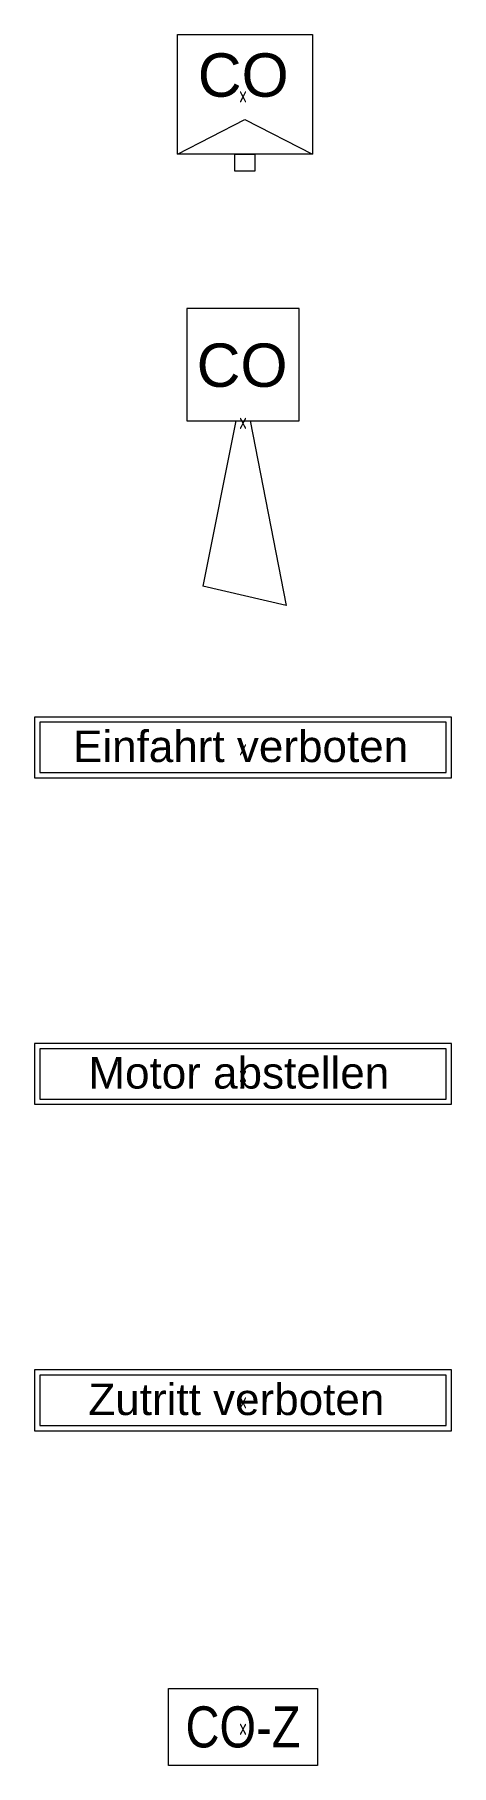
# Model space of a CAD drawing. Header units: metres. Extents: x -162 to 83385, y -62392 to -1971.
# Drawn here: x 49042 to 50342, y -28358 to -22962 of the extents above; entities that cross this region are included whole.
import ezdxf
from ezdxf.enums import TextEntityAlignment as Align

# ---------------------------------------------------------------- set-up
doc = ezdxf.new("R2010")
doc.units = ezdxf.units.M
doc.header["$LTSCALE"] = 0.5
for name, color, linetype, lineweight in [('ELIN_Attribut_01_Produkt_ID', 7, 'Continuous', 0), ('ELIN_Attribut_02_Stromkreis', 7, 'Continuous', 0), ('ELIN_Attribut_03_Verteilerbereich', 7, 'Continuous', 0), ('ELIN_Attribut_04_Montagehoehe', 7, 'Continuous', 0), ('ELIN_Attribut_05_Montageart', 7, 'Continuous', 0), ('ELIN_Attribut_06_Tuernummer', 7, 'Continuous', 0), ('ELIN_Attribut_07_Bemerkung', 7, 'Continuous', 0), ('ELIN_Attribut_08_Adresse', 7, 'Continuous', 0), ('ELIN_Attribut_10_AKZ1', 7, 'Continuous', 0), ('ELIN_Attribut_11_AKZ2', 7, 'Continuous', 0), ('ELIN_Attribut_12_Sonstiges1', 7, 'Continuous', 0), ('ELIN_Attribut_13_Sonstiges2', 7, 'Continuous', 0), ('ELIN_Attribut_14_Bauteil', 7, 'Continuous', 0), ('ELIN_Attribut_15_Ebene', 7, 'Continuous', 0), ('ELIN_Attribut_16_Raumnummer', 7, 'Continuous', 0), ('ELIN_Attribut_17_Raumname', 7, 'Continuous', 0), ('ELIN_Attribut_18_Montageabschnitt', 7, 'Continuous', 0), ('ELIN_Attribut_Basispunkt', 2, 'Continuous', 0), ('ELIN_Attribute_GEMOS', 11, 'Continuous', 0), ('ELIN_SWS_WA_CO Warnsysteme', 7, 'Continuous', 0)]:
    doc.layers.add(name, color=color, linetype=linetype, lineweight=lineweight)
doc.layers.get('0').off()
doc.styles.add('ARIAL', font='arial.ttf')
doc.styles.add('ARIAL_N', font='ARIALN.TTF')
doc.styles.add('ELIN_Attribute', font='isocp.shx', dxfattribs={"width": 0.8})

# ---------------------------------------------------------------- blocks, each defined once
blk = doc.blocks.new('ELIN_SWS_CO_MESSFUEHLER')
at = {"color": 0}
for p, q in [((-204.7, 186.5), (216.3, 186.5)), ((-204.7, -186.5), (-204.7, 186.5)), ((216.3, 186.5), (216.3, -186.5)), ((-204.7, -186.5), (5.8, -78.6)), ((5.8, -78.6), (216.3, -186.5)), ((216.3, -186.5), (-204.7, -186.5)), ((-25.8, -186.5), (37.4, -186.5)), ((-25.8, -238.7), (-25.8, -186.5)), ((37.4, -186.5), (37.4, -238.7)), ((37.4, -238.7), (-25.8, -238.7))]:
    blk.add_line(p, q, dxfattribs=at)
at = {"color": 0, "style": 'ARIAL'}
blk.add_text('CO', height=135.34, dxfattribs=at).set_placement((-141, -7.1))
at = {"layer": 'ELIN_Attribut_01_Produkt_ID', "style": 'ELIN_Attribute', "width": 0.8, "flags": 8}
blk.add_attdef('01_PRODUKT_ID', text='', height=150, dxfattribs=at).set_placement((5.8, -287.7, 0), align=Align.TOP_CENTER)
at = {"layer": 'ELIN_Attribut_02_Stromkreis', "style": 'ELIN_Attribute', "width": 0.8, "flags": 8}
blk.add_attdef('02_STROMKREIS', text='', height=150, dxfattribs=at).set_placement((0, 285.2, 0), align=Align.CENTER)
at = {"layer": 'ELIN_Attribut_03_Verteilerbereich', "style": 'ELIN_Attribute', "width": 0.8, "flags": 8}
blk.add_attdef('03_VERTEILERBEREICH', (198.4, -672.7, 0), '', height=125, dxfattribs=at)
at = {"layer": 'ELIN_Attribut_04_Montagehoehe', "style": 'ELIN_Attribute', "width": 0.8, "flags": 8}
blk.add_attdef('04_MONTAGEHOEHE', text='', height=125, dxfattribs=at).set_placement((-424.5, -54.7, 0), align=Align.RIGHT)
at = {"layer": 'ELIN_Attribut_05_Montageart', "style": 'ELIN_Attribute', "width": 0.8, "flags": 8}
blk.add_attdef('05_MONTAGEART', (400.3, -54.7, 0), '', height=125, dxfattribs=at)
at = {"layer": 'ELIN_Attribut_06_Tuernummer', "style": 'ELIN_Attribute', "width": 0.8, "flags": 8}
blk.add_attdef('06_TUERNUMMER', text='', height=125, dxfattribs=at).set_placement((-424.9, -254.7, 0), align=Align.RIGHT)
at = {"layer": 'ELIN_Attribut_07_Bemerkung', "style": 'ELIN_Attribute', "width": 0.8, "flags": 8}
blk.add_attdef('07_BEMERKUNG', (198.4, -844.5, 0), '', height=125, dxfattribs=at)
at = {"layer": 'ELIN_Attribut_08_Adresse', "style": 'ELIN_Attribute', "width": 0.8, "flags": 8}
blk.add_attdef('08_ADRESSE', (198.4, -1100.6, 0), '', height=125, dxfattribs=at)
at = {"layer": 'ELIN_Attribut_10_AKZ1', "style": 'ELIN_Attribute', "width": 0.8, "flags": 8}
blk.add_attdef('10_AKZ1', (195.8, -1466.6, 0), '', height=125, dxfattribs=at)
at = {"layer": 'ELIN_Attribut_11_AKZ2', "style": 'ELIN_Attribute', "width": 0.8, "flags": 8}
blk.add_attdef('11_AKZ2', (195.8, -1622.9, 0), '', height=125, dxfattribs=at)
at = {"layer": 'ELIN_Attribut_12_Sonstiges1', "style": 'ELIN_Attribute', "width": 0.8, "flags": 8}
blk.add_attdef('12_SONSTIGES1', (198.4, -2000.7, 0), '', height=125, dxfattribs=at)
at = {"layer": 'ELIN_Attribut_13_Sonstiges2', "style": 'ELIN_Attribute', "width": 0.8, "flags": 8}
blk.add_attdef('13_SONSTIGES2', (198.4, -2151.6, 0), '', height=125, dxfattribs=at)
at = {"layer": 'ELIN_Attribut_14_Bauteil', "style": 'ELIN_Attribute', "width": 0.8, "flags": 8}
blk.add_attdef('14_BAUTEIL', (198.4, -2971.1, 0), '', height=125, dxfattribs=at)
at = {"layer": 'ELIN_Attribut_15_Ebene', "style": 'ELIN_Attribute', "width": 0.8, "flags": 8}
blk.add_attdef('15_EBENE', (198.4, -3118.3, 0), '', height=125, dxfattribs=at)
at = {"layer": 'ELIN_Attribut_16_Raumnummer', "style": 'ELIN_Attribute', "width": 0.8, "flags": 8}
blk.add_attdef('16_RAUMNUMMER', (198.4, -3312.6, 0), '', height=125, dxfattribs=at)
at = {"layer": 'ELIN_Attribut_17_Raumname', "style": 'ELIN_Attribute', "width": 0.8, "flags": 8}
blk.add_attdef('17_RAUMNAME', (198.4, -3469.1, 0), '', height=125, dxfattribs=at)
at = {"layer": 'ELIN_Attribut_18_Montageabschnitt', "style": 'ELIN_Attribute', "width": 0.8, "flags": 8}
blk.add_attdef('18_MONTAGEABSCHNITT', (198.4, -3670.1, 0), '', height=125, dxfattribs=at)
at = {"layer": 'ELIN_Attribut_Basispunkt', "style": 'ELIN_Attribute', "width": 0.8, "flags": 8}
blk.add_attdef('Basispunkt', text='', height=50, dxfattribs=at).set_placement((0, 0), align=Align.MIDDLE)
at = {"layer": 'ELIN_Attribute_GEMOS', "style": 'ELIN_Attribute', "width": 0.6, "flags": 8}
for tag, p in [('G01_PRO02ID', (1620.5, 183.6)), ('G02_BEZEICHNUNG', (1620.5, -14.6, 0)), ('G03_DESCRIPTION', (1620.5, -204.4, 0)), ('G04_GEMOS-SYMBOL', (1623.8, -404.4, 0)), ('G05_GEMOS-TYP', (1623.8, -604.4, 0)), ('G06_ORTSKENNUNG', (1620.5, -804.4, 0)), ('G08_FREI1', (1620.5, -1004.4, 0)), ('G08_FREI2', (1620.5, -1204.4, 0))]:
    blk.add_attdef(tag, p, '', height=125, dxfattribs=at)
blk = doc.blocks.new('ELIN_SWS_CO_EINFAHRTVERBOTEN')
at = {"color": 0}
for p, q in [((650, 94.8), (-650, 94.8)), ((-650, 94.8), (-650, -94.8)), ((633.4, 78.3), (-633.4, 78.3)), ((-633.4, 78.3), (-633.4, -78.3)), ((633.4, -78.3), (633.4, 78.3)), ((650, -94.8), (650, 94.8)), ((-650, -94.8), (650, -94.8)), ((-633.4, -78.3), (633.4, -78.3))]:
    blk.add_line(p, q, dxfattribs=at)
at = {"color": 0, "style": 'ARIAL'}
blk.add_text('Einfahrt verboten', height=98.256, dxfattribs=at).set_placement((-530.2, -45.7))
at = {"layer": 'ELIN_Attribut_01_Produkt_ID', "style": 'ELIN_Attribute', "width": 0.8, "flags": 8}
blk.add_attdef('01_PRODUKT_ID', text='', height=150, dxfattribs=at).set_placement((0, -169.5, 0), align=Align.TOP_CENTER)
at = {"layer": 'ELIN_Attribut_02_Stromkreis', "style": 'ELIN_Attribute', "width": 0.8, "flags": 8}
blk.add_attdef('02_STROMKREIS', text='', height=150, dxfattribs=at).set_placement((0, 150, 0), align=Align.CENTER)
at = {"layer": 'ELIN_Attribut_03_Verteilerbereich', "style": 'ELIN_Attribute', "width": 0.8, "flags": 8}
blk.add_attdef('03_VERTEILERBEREICH', (198.4, -672.7, 0), '', height=125, dxfattribs=at)
at = {"layer": 'ELIN_Attribut_04_Montagehoehe', "style": 'ELIN_Attribute', "width": 0.8, "flags": 8}
blk.add_attdef('04_MONTAGEHOEHE', text='', height=125, dxfattribs=at).set_placement((-774.3, -54.7, 0), align=Align.RIGHT)
at = {"layer": 'ELIN_Attribut_05_Montageart', "style": 'ELIN_Attribute', "width": 0.8, "flags": 8}
blk.add_attdef('05_MONTAGEART', (809.8, -54.7, 0), '', height=125, dxfattribs=at)
at = {"layer": 'ELIN_Attribut_06_Tuernummer', "style": 'ELIN_Attribute', "width": 0.8, "flags": 8}
blk.add_attdef('06_TUERNUMMER', text='', height=125, dxfattribs=at).set_placement((-774.7, -254.7, 0), align=Align.RIGHT)
at = {"layer": 'ELIN_Attribut_07_Bemerkung', "style": 'ELIN_Attribute', "width": 0.8, "flags": 8}
blk.add_attdef('07_BEMERKUNG', (198.4, -844.5, 0), '', height=125, dxfattribs=at)
at = {"layer": 'ELIN_Attribut_08_Adresse', "style": 'ELIN_Attribute', "width": 0.8, "flags": 8}
blk.add_attdef('08_ADRESSE', (198.4, -1100.6, 0), '', height=125, dxfattribs=at)
at = {"layer": 'ELIN_Attribut_10_AKZ1', "style": 'ELIN_Attribute', "width": 0.8, "flags": 8}
blk.add_attdef('10_AKZ1', (195.8, -1466.6, 0), '', height=125, dxfattribs=at)
at = {"layer": 'ELIN_Attribut_11_AKZ2', "style": 'ELIN_Attribute', "width": 0.8, "flags": 8}
blk.add_attdef('11_AKZ2', (195.8, -1622.9, 0), '', height=125, dxfattribs=at)
at = {"layer": 'ELIN_Attribut_12_Sonstiges1', "style": 'ELIN_Attribute', "width": 0.8, "flags": 8}
blk.add_attdef('12_SONSTIGES1', (198.4, -2000.7, 0), '', height=125, dxfattribs=at)
at = {"layer": 'ELIN_Attribut_13_Sonstiges2', "style": 'ELIN_Attribute', "width": 0.8, "flags": 8}
blk.add_attdef('13_SONSTIGES2', (198.4, -2151.6, 0), '', height=125, dxfattribs=at)
at = {"layer": 'ELIN_Attribut_14_Bauteil', "style": 'ELIN_Attribute', "width": 0.8, "flags": 8}
blk.add_attdef('14_BAUTEIL', (198.4, -2971.1, 0), '', height=125, dxfattribs=at)
at = {"layer": 'ELIN_Attribut_15_Ebene', "style": 'ELIN_Attribute', "width": 0.8, "flags": 8}
blk.add_attdef('15_EBENE', (198.4, -3118.3, 0), '', height=125, dxfattribs=at)
at = {"layer": 'ELIN_Attribut_16_Raumnummer', "style": 'ELIN_Attribute', "width": 0.8, "flags": 8}
blk.add_attdef('16_RAUMNUMMER', (198.4, -3312.6, 0), '', height=125, dxfattribs=at)
at = {"layer": 'ELIN_Attribut_17_Raumname', "style": 'ELIN_Attribute', "width": 0.8, "flags": 8}
blk.add_attdef('17_RAUMNAME', (198.4, -3469.1, 0), '', height=125, dxfattribs=at)
at = {"layer": 'ELIN_Attribut_18_Montageabschnitt', "style": 'ELIN_Attribute', "width": 0.8, "flags": 8}
blk.add_attdef('18_MONTAGEABSCHNITT', (198.4, -3670.1, 0), '', height=125, dxfattribs=at)
at = {"layer": 'ELIN_Attribut_Basispunkt', "style": 'ELIN_Attribute', "width": 0.8, "flags": 8}
blk.add_attdef('Basispunkt', text='', height=50, dxfattribs=at).set_placement((0, 0), align=Align.MIDDLE)
at = {"layer": 'ELIN_Attribute_GEMOS', "style": 'ELIN_Attribute', "width": 0.6, "flags": 8}
for tag, p in [('G01_PRO02ID', (2029.9, 183.6)), ('G02_BEZEICHNUNG', (2029.9, -14.6, 0)), ('G03_DESCRIPTION', (2029.9, -204.4, 0)), ('G04_GEMOS-SYMBOL', (2033.3, -404.4, 0)), ('G05_GEMOS-TYP', (2033.3, -604.4, 0)), ('G06_ORTSKENNUNG', (2029.9, -804.4, 0)), ('G08_FREI1', (2029.9, -1004.4, 0)), ('G08_FREI2', (2029.9, -1204.4, 0))]:
    blk.add_attdef(tag, p, '', height=125, dxfattribs=at)
blk = doc.blocks.new('ELIN_SWS_CO_MOTOR_ABSTELLEN')
at = {"color": 0}
for p, q in [((650, 94.8), (-650, 94.8)), ((-650, 94.8), (-650, -94.8)), ((633.4, 78.3), (-633.4, 78.3)), ((-633.4, 78.3), (-633.4, -78.3)), ((633.4, -78.3), (633.4, 78.3)), ((650, -94.8), (650, 94.8)), ((-650, -94.8), (650, -94.8)), ((-633.4, -78.3), (633.4, -78.3))]:
    blk.add_line(p, q, dxfattribs=at)
at = {"color": 0, "style": 'ARIAL'}
blk.add_text('Motor abstellen', height=98.256, dxfattribs=at).set_placement((-482.2, -45.7))
at = {"layer": 'ELIN_Attribut_01_Produkt_ID', "style": 'ELIN_Attribute', "width": 0.8, "flags": 8}
blk.add_attdef('01_PRODUKT_ID', text='', height=150, dxfattribs=at).set_placement((0, -169.5, 0), align=Align.TOP_CENTER)
at = {"layer": 'ELIN_Attribut_02_Stromkreis', "style": 'ELIN_Attribute', "width": 0.8, "flags": 8}
blk.add_attdef('02_STROMKREIS', text='', height=150, dxfattribs=at).set_placement((0, 150, 0), align=Align.CENTER)
at = {"layer": 'ELIN_Attribut_03_Verteilerbereich', "style": 'ELIN_Attribute', "width": 0.8, "flags": 8}
blk.add_attdef('03_VERTEILERBEREICH', (198.4, -672.7, 0), '', height=125, dxfattribs=at)
at = {"layer": 'ELIN_Attribut_04_Montagehoehe', "style": 'ELIN_Attribute', "width": 0.8, "flags": 8}
blk.add_attdef('04_MONTAGEHOEHE', text='', height=125, dxfattribs=at).set_placement((-758.7, -54.7, 0), align=Align.RIGHT)
at = {"layer": 'ELIN_Attribut_05_Montageart', "style": 'ELIN_Attribute', "width": 0.8, "flags": 8}
blk.add_attdef('05_MONTAGEART', (790.2, -54.7, 0), '', height=125, dxfattribs=at)
at = {"layer": 'ELIN_Attribut_06_Tuernummer', "style": 'ELIN_Attribute', "width": 0.8, "flags": 8}
blk.add_attdef('06_TUERNUMMER', text='', height=125, dxfattribs=at).set_placement((-759.1, -254.7, 0), align=Align.RIGHT)
at = {"layer": 'ELIN_Attribut_07_Bemerkung', "style": 'ELIN_Attribute', "width": 0.8, "flags": 8}
blk.add_attdef('07_BEMERKUNG', (198.4, -844.5, 0), '', height=125, dxfattribs=at)
at = {"layer": 'ELIN_Attribut_08_Adresse', "style": 'ELIN_Attribute', "width": 0.8, "flags": 8}
blk.add_attdef('08_ADRESSE', (198.4, -1100.6, 0), '', height=125, dxfattribs=at)
at = {"layer": 'ELIN_Attribut_10_AKZ1', "style": 'ELIN_Attribute', "width": 0.8, "flags": 8}
blk.add_attdef('10_AKZ1', (195.8, -1466.6, 0), '', height=125, dxfattribs=at)
at = {"layer": 'ELIN_Attribut_11_AKZ2', "style": 'ELIN_Attribute', "width": 0.8, "flags": 8}
blk.add_attdef('11_AKZ2', (195.8, -1622.9, 0), '', height=125, dxfattribs=at)
at = {"layer": 'ELIN_Attribut_12_Sonstiges1', "style": 'ELIN_Attribute', "width": 0.8, "flags": 8}
blk.add_attdef('12_SONSTIGES1', (198.4, -2000.7, 0), '', height=125, dxfattribs=at)
at = {"layer": 'ELIN_Attribut_13_Sonstiges2', "style": 'ELIN_Attribute', "width": 0.8, "flags": 8}
blk.add_attdef('13_SONSTIGES2', (198.4, -2151.6, 0), '', height=125, dxfattribs=at)
at = {"layer": 'ELIN_Attribut_14_Bauteil', "style": 'ELIN_Attribute', "width": 0.8, "flags": 8}
blk.add_attdef('14_BAUTEIL', (198.4, -2971.1, 0), '', height=125, dxfattribs=at)
at = {"layer": 'ELIN_Attribut_15_Ebene', "style": 'ELIN_Attribute', "width": 0.8, "flags": 8}
blk.add_attdef('15_EBENE', (198.4, -3118.3, 0), '', height=125, dxfattribs=at)
at = {"layer": 'ELIN_Attribut_16_Raumnummer', "style": 'ELIN_Attribute', "width": 0.8, "flags": 8}
blk.add_attdef('16_RAUMNUMMER', (198.4, -3312.6, 0), '', height=125, dxfattribs=at)
at = {"layer": 'ELIN_Attribut_17_Raumname', "style": 'ELIN_Attribute', "width": 0.8, "flags": 8}
blk.add_attdef('17_RAUMNAME', (198.4, -3469.1, 0), '', height=125, dxfattribs=at)
at = {"layer": 'ELIN_Attribut_18_Montageabschnitt', "style": 'ELIN_Attribute', "width": 0.8, "flags": 8}
blk.add_attdef('18_MONTAGEABSCHNITT', (198.4, -3670.1, 0), '', height=125, dxfattribs=at)
at = {"layer": 'ELIN_Attribut_Basispunkt', "style": 'ELIN_Attribute', "width": 0.8, "flags": 8}
blk.add_attdef('Basispunkt', text='', height=50, dxfattribs=at).set_placement((0, 0), align=Align.MIDDLE)
at = {"layer": 'ELIN_Attribute_GEMOS', "style": 'ELIN_Attribute', "width": 0.6, "flags": 8}
for tag, p in [('G01_PRO02ID', (2010.3, 183.6)), ('G02_BEZEICHNUNG', (2010.3, -14.6, 0)), ('G03_DESCRIPTION', (2010.3, -204.4, 0)), ('G04_GEMOS-SYMBOL', (2013.6, -404.4, 0)), ('G05_GEMOS-TYP', (2013.6, -604.4, 0)), ('G06_ORTSKENNUNG', (2010.3, -804.4, 0)), ('G08_FREI1', (2010.3, -1004.4, 0)), ('G08_FREI2', (2010.3, -1204.4, 0))]:
    blk.add_attdef(tag, p, '', height=125, dxfattribs=at)
blk = doc.blocks.new('ELIN_SWS_CO_ZUTRITT_VERBOTEN')
at = {"color": 0}
for p, q in [((650, 94.8), (-650, 94.8)), ((-650, 94.8), (-650, -94.8)), ((633.4, 78.3), (-633.4, 78.3)), ((-633.4, 78.3), (-633.4, -78.3)), ((633.4, -78.3), (633.4, 78.3)), ((650, -94.8), (650, 94.8)), ((-650, -94.8), (650, -94.8)), ((-633.4, -78.3), (633.4, -78.3))]:
    blk.add_line(p, q, dxfattribs=at)
at = {"color": 0, "style": 'ARIAL'}
blk.add_text('Zutritt verboten', height=98.256, dxfattribs=at).set_placement((-482.2, -45.7))
at = {"layer": 'ELIN_Attribut_01_Produkt_ID', "style": 'ELIN_Attribute', "width": 0.8, "flags": 8}
blk.add_attdef('01_PRODUKT_ID', text='', height=150, dxfattribs=at).set_placement((0, -169.5, 0), align=Align.TOP_CENTER)
at = {"layer": 'ELIN_Attribut_02_Stromkreis', "style": 'ELIN_Attribute', "width": 0.8, "flags": 8}
blk.add_attdef('02_STROMKREIS', text='', height=150, dxfattribs=at).set_placement((0, 150, 0), align=Align.CENTER)
at = {"layer": 'ELIN_Attribut_03_Verteilerbereich', "style": 'ELIN_Attribute', "width": 0.8, "flags": 8}
blk.add_attdef('03_VERTEILERBEREICH', (198.4, -672.7, 0), '', height=125, dxfattribs=at)
at = {"layer": 'ELIN_Attribut_04_Montagehoehe', "style": 'ELIN_Attribute', "width": 0.8, "flags": 8}
blk.add_attdef('04_MONTAGEHOEHE', text='', height=125, dxfattribs=at).set_placement((-807.9, -54.7, 0), align=Align.RIGHT)
at = {"layer": 'ELIN_Attribut_05_Montageart', "style": 'ELIN_Attribute', "width": 0.8, "flags": 8}
blk.add_attdef('05_MONTAGEART', (805.4, -54.7, 0), '', height=125, dxfattribs=at)
at = {"layer": 'ELIN_Attribut_06_Tuernummer', "style": 'ELIN_Attribute', "width": 0.8, "flags": 8}
blk.add_attdef('06_TUERNUMMER', text='', height=125, dxfattribs=at).set_placement((-808.3, -254.7, 0), align=Align.RIGHT)
at = {"layer": 'ELIN_Attribut_07_Bemerkung', "style": 'ELIN_Attribute', "width": 0.8, "flags": 8}
blk.add_attdef('07_BEMERKUNG', (198.4, -844.5, 0), '', height=125, dxfattribs=at)
at = {"layer": 'ELIN_Attribut_08_Adresse', "style": 'ELIN_Attribute', "width": 0.8, "flags": 8}
blk.add_attdef('08_ADRESSE', (198.4, -1100.6, 0), '', height=125, dxfattribs=at)
at = {"layer": 'ELIN_Attribut_10_AKZ1', "style": 'ELIN_Attribute', "width": 0.8, "flags": 8}
blk.add_attdef('10_AKZ1', (195.8, -1466.6, 0), '', height=125, dxfattribs=at)
at = {"layer": 'ELIN_Attribut_11_AKZ2', "style": 'ELIN_Attribute', "width": 0.8, "flags": 8}
blk.add_attdef('11_AKZ2', (195.8, -1622.9, 0), '', height=125, dxfattribs=at)
at = {"layer": 'ELIN_Attribut_12_Sonstiges1', "style": 'ELIN_Attribute', "width": 0.8, "flags": 8}
blk.add_attdef('12_SONSTIGES1', (198.4, -2000.7, 0), '', height=125, dxfattribs=at)
at = {"layer": 'ELIN_Attribut_13_Sonstiges2', "style": 'ELIN_Attribute', "width": 0.8, "flags": 8}
blk.add_attdef('13_SONSTIGES2', (198.4, -2151.6, 0), '', height=125, dxfattribs=at)
at = {"layer": 'ELIN_Attribut_14_Bauteil', "style": 'ELIN_Attribute', "width": 0.8, "flags": 8}
blk.add_attdef('14_BAUTEIL', (198.4, -2971.1, 0), '', height=125, dxfattribs=at)
at = {"layer": 'ELIN_Attribut_15_Ebene', "style": 'ELIN_Attribute', "width": 0.8, "flags": 8}
blk.add_attdef('15_EBENE', (198.4, -3118.3, 0), '', height=125, dxfattribs=at)
at = {"layer": 'ELIN_Attribut_16_Raumnummer', "style": 'ELIN_Attribute', "width": 0.8, "flags": 8}
blk.add_attdef('16_RAUMNUMMER', (198.4, -3312.6, 0), '', height=125, dxfattribs=at)
at = {"layer": 'ELIN_Attribut_17_Raumname', "style": 'ELIN_Attribute', "width": 0.8, "flags": 8}
blk.add_attdef('17_RAUMNAME', (198.4, -3469.1, 0), '', height=125, dxfattribs=at)
at = {"layer": 'ELIN_Attribut_18_Montageabschnitt', "style": 'ELIN_Attribute', "width": 0.8, "flags": 8}
blk.add_attdef('18_MONTAGEABSCHNITT', (198.4, -3670.1, 0), '', height=125, dxfattribs=at)
at = {"layer": 'ELIN_Attribut_Basispunkt', "style": 'ELIN_Attribute', "width": 0.8, "flags": 8}
blk.add_attdef('Basispunkt', text='', height=50, dxfattribs=at).set_placement((0, 0), align=Align.MIDDLE)
at = {"layer": 'ELIN_Attribute_GEMOS', "style": 'ELIN_Attribute', "width": 0.6, "flags": 8}
for tag, p in [('G01_PRO02ID', (2025.5, 183.6)), ('G02_BEZEICHNUNG', (2025.5, -14.6, 0)), ('G03_DESCRIPTION', (2025.5, -204.4, 0)), ('G04_GEMOS-SYMBOL', (2028.9, -404.4, 0)), ('G05_GEMOS-TYP', (2028.9, -604.4, 0)), ('G06_ORTSKENNUNG', (2025.5, -804.4, 0)), ('G08_FREI1', (2025.5, -1004.4, 0)), ('G08_FREI2', (2025.5, -1204.4, 0))]:
    blk.add_attdef(tag, p, '', height=125, dxfattribs=at)
blk = doc.blocks.new('ELIN_SWS_CO_ZENTRALE')
at = {"color": 0}
for p, q in [((-232, 120), (232, 120)), ((-232, -120), (-232, 120)), ((232, 120), (232, -120)), ((232, -120), (-232, -120))]:
    blk.add_line(p, q, dxfattribs=at)
at = {"color": 0, "style": 'ARIAL_N'}
blk.add_text('CO-Z', height=128, dxfattribs=at).set_placement((0, 0), align=Align.MIDDLE)
at = {"layer": 'ELIN_Attribut_01_Produkt_ID', "style": 'ELIN_Attribute', "width": 0.8, "flags": 8}
blk.add_attdef('01_PRODUKT_ID', text='', height=150, dxfattribs=at).set_placement((0, -190.3, 0), align=Align.TOP_CENTER)
at = {"layer": 'ELIN_Attribut_02_Stromkreis', "style": 'ELIN_Attribute', "width": 0.8, "flags": 8}
blk.add_attdef('02_STROMKREIS', text='', height=150, dxfattribs=at).set_placement((0, 181.3, 0), align=Align.CENTER)
at = {"layer": 'ELIN_Attribut_03_Verteilerbereich', "style": 'ELIN_Attribute', "width": 0.8, "flags": 8}
blk.add_attdef('03_VERTEILERBEREICH', (198.4, -672.7, 0), '', height=125, dxfattribs=at)
at = {"layer": 'ELIN_Attribut_04_Montagehoehe', "style": 'ELIN_Attribute', "width": 0.8, "flags": 8}
blk.add_attdef('04_MONTAGEHOEHE', text='', height=125, dxfattribs=at).set_placement((-424.5, -54.7, 0), align=Align.RIGHT)
at = {"layer": 'ELIN_Attribut_05_Montageart', "style": 'ELIN_Attribute', "width": 0.8, "flags": 8}
blk.add_attdef('05_MONTAGEART', (400.3, -54.7, 0), '', height=125, dxfattribs=at)
at = {"layer": 'ELIN_Attribut_06_Tuernummer', "style": 'ELIN_Attribute', "width": 0.8, "flags": 8}
blk.add_attdef('06_TUERNUMMER', text='', height=125, dxfattribs=at).set_placement((-424.9, -254.7, 0), align=Align.RIGHT)
at = {"layer": 'ELIN_Attribut_07_Bemerkung', "style": 'ELIN_Attribute', "width": 0.8, "flags": 8}
blk.add_attdef('07_BEMERKUNG', (198.4, -844.5, 0), '', height=125, dxfattribs=at)
at = {"layer": 'ELIN_Attribut_08_Adresse', "style": 'ELIN_Attribute', "width": 0.8, "flags": 8}
blk.add_attdef('08_ADRESSE', (198.4, -1100.6, 0), '', height=125, dxfattribs=at)
at = {"layer": 'ELIN_Attribut_10_AKZ1', "style": 'ELIN_Attribute', "width": 0.8, "flags": 8}
blk.add_attdef('10_AKZ1', (195.8, -1466.6, 0), '', height=125, dxfattribs=at)
at = {"layer": 'ELIN_Attribut_11_AKZ2', "style": 'ELIN_Attribute', "width": 0.8, "flags": 8}
blk.add_attdef('11_AKZ2', (195.8, -1622.9, 0), '', height=125, dxfattribs=at)
at = {"layer": 'ELIN_Attribut_12_Sonstiges1', "style": 'ELIN_Attribute', "width": 0.8, "flags": 8}
blk.add_attdef('12_SONSTIGES1', (198.4, -2000.7, 0), '', height=125, dxfattribs=at)
at = {"layer": 'ELIN_Attribut_13_Sonstiges2', "style": 'ELIN_Attribute', "width": 0.8, "flags": 8}
blk.add_attdef('13_SONSTIGES2', (198.4, -2151.6, 0), '', height=125, dxfattribs=at)
at = {"layer": 'ELIN_Attribut_14_Bauteil', "style": 'ELIN_Attribute', "width": 0.8, "flags": 8}
blk.add_attdef('14_BAUTEIL', (198.4, -2971.1, 0), '', height=125, dxfattribs=at)
at = {"layer": 'ELIN_Attribut_15_Ebene', "style": 'ELIN_Attribute', "width": 0.8, "flags": 8}
blk.add_attdef('15_EBENE', (198.4, -3118.3, 0), '', height=125, dxfattribs=at)
at = {"layer": 'ELIN_Attribut_16_Raumnummer', "style": 'ELIN_Attribute', "width": 0.8, "flags": 8}
blk.add_attdef('16_RAUMNUMMER', (198.4, -3312.6, 0), '', height=125, dxfattribs=at)
at = {"layer": 'ELIN_Attribut_17_Raumname', "style": 'ELIN_Attribute', "width": 0.8, "flags": 8}
blk.add_attdef('17_RAUMNAME', (198.4, -3469.1, 0), '', height=125, dxfattribs=at)
at = {"layer": 'ELIN_Attribut_18_Montageabschnitt', "style": 'ELIN_Attribute', "width": 0.8, "flags": 8}
blk.add_attdef('18_MONTAGEABSCHNITT', (198.4, -3670.1, 0), '', height=125, dxfattribs=at)
at = {"layer": 'ELIN_Attribut_Basispunkt', "style": 'ELIN_Attribute', "width": 0.8, "flags": 8}
blk.add_attdef('Basispunkt', text='', height=50, dxfattribs=at).set_placement((0, 0), align=Align.MIDDLE)
at = {"layer": 'ELIN_Attribute_GEMOS', "style": 'ELIN_Attribute', "width": 0.6, "flags": 8}
for tag, p in [('G01_PRO02ID', (1620.5, 183.6)), ('G02_BEZEICHNUNG', (1620.5, -14.6, 0)), ('G03_DESCRIPTION', (1620.5, -204.4, 0)), ('G04_GEMOS-SYMBOL', (1623.8, -404.4, 0)), ('G05_GEMOS-TYP', (1623.8, -604.4, 0)), ('G06_ORTSKENNUNG', (1620.5, -804.4, 0)), ('G08_FREI1', (1620.5, -1004.4, 0)), ('G08_FREI2', (1620.5, -1204.4, 0))]:
    blk.add_attdef(tag, p, '', height=125, dxfattribs=at)
blk = doc.blocks.new('ELIN_SWS_CO_HUPE')
at = {"color": 0}
for p, q in [((-175.5, 351), (-175.5, 0)), ((175.5, 351), (-175.5, 351)), ((175.5, 0), (175.5, 351)), ((-175.5, 0), (175.5, 0)), ((-22.5, 0), (-124.9, -514.8)), ((22.5, 0), (135, -575.2)), ((135, -575.2), (-124.9, -514.8))]:
    blk.add_line(p, q, dxfattribs=at)
at = {"color": 0, "style": 'ARIAL'}
blk.add_text('CO', height=135.34, dxfattribs=at).set_placement((-144.6, 106.2))
at = {"layer": 'ELIN_Attribut_01_Produkt_ID', "style": 'ELIN_Attribute', "width": 0.8, "flags": 8}
blk.add_attdef('01_PRODUKT_ID', text='', height=150, dxfattribs=at).set_placement((0, -692, 0), align=Align.TOP_CENTER)
at = {"layer": 'ELIN_Attribut_02_Stromkreis', "style": 'ELIN_Attribute', "width": 0.8, "flags": 8}
blk.add_attdef('02_STROMKREIS', text='', height=150, dxfattribs=at).set_placement((0, 443.2, 0), align=Align.CENTER)
at = {"layer": 'ELIN_Attribut_03_Verteilerbereich', "style": 'ELIN_Attribute', "width": 0.8, "flags": 8}
blk.add_attdef('03_VERTEILERBEREICH', (198.4, -1100.6, 0), '', height=125, dxfattribs=at)
at = {"layer": 'ELIN_Attribut_04_Montagehoehe', "style": 'ELIN_Attribute', "width": 0.8, "flags": 8}
blk.add_attdef('04_MONTAGEHOEHE', text='', height=125, dxfattribs=at).set_placement((-424.5, -54.7, 0), align=Align.RIGHT)
at = {"layer": 'ELIN_Attribut_05_Montageart', "style": 'ELIN_Attribute', "width": 0.8, "flags": 8}
blk.add_attdef('05_MONTAGEART', (400.3, -54.7, 0), '', height=125, dxfattribs=at)
at = {"layer": 'ELIN_Attribut_06_Tuernummer', "style": 'ELIN_Attribute', "width": 0.8, "flags": 8}
blk.add_attdef('06_TUERNUMMER', text='', height=125, dxfattribs=at).set_placement((-424.9, -254.7, 0), align=Align.RIGHT)
at = {"layer": 'ELIN_Attribut_07_Bemerkung', "style": 'ELIN_Attribute', "width": 0.8, "flags": 8}
blk.add_attdef('07_BEMERKUNG', (198.4, -1272.5, 0), '', height=125, dxfattribs=at)
at = {"layer": 'ELIN_Attribut_08_Adresse', "style": 'ELIN_Attribute', "width": 0.8, "flags": 8}
blk.add_attdef('08_ADRESSE', (198.4, -1528.5, 0), '', height=125, dxfattribs=at)
at = {"layer": 'ELIN_Attribut_10_AKZ1', "style": 'ELIN_Attribute', "width": 0.8, "flags": 8}
blk.add_attdef('10_AKZ1', (195.8, -1894.6, 0), '', height=125, dxfattribs=at)
at = {"layer": 'ELIN_Attribut_11_AKZ2', "style": 'ELIN_Attribute', "width": 0.8, "flags": 8}
blk.add_attdef('11_AKZ2', (195.8, -2050.9, 0), '', height=125, dxfattribs=at)
at = {"layer": 'ELIN_Attribut_12_Sonstiges1', "style": 'ELIN_Attribute', "width": 0.8, "flags": 8}
blk.add_attdef('12_SONSTIGES1', (198.4, -2428.6, 0), '', height=125, dxfattribs=at)
at = {"layer": 'ELIN_Attribut_13_Sonstiges2', "style": 'ELIN_Attribute', "width": 0.8, "flags": 8}
blk.add_attdef('13_SONSTIGES2', (198.4, -2579.5, 0), '', height=125, dxfattribs=at)
at = {"layer": 'ELIN_Attribut_14_Bauteil', "style": 'ELIN_Attribute', "width": 0.8, "flags": 8}
blk.add_attdef('14_BAUTEIL', (198.4, -3399, 0), '', height=125, dxfattribs=at)
at = {"layer": 'ELIN_Attribut_15_Ebene', "style": 'ELIN_Attribute', "width": 0.8, "flags": 8}
blk.add_attdef('15_EBENE', (198.4, -3546.2, 0), '', height=125, dxfattribs=at)
at = {"layer": 'ELIN_Attribut_16_Raumnummer', "style": 'ELIN_Attribute', "width": 0.8, "flags": 8}
blk.add_attdef('16_RAUMNUMMER', (198.4, -3740.5, 0), '', height=125, dxfattribs=at)
at = {"layer": 'ELIN_Attribut_17_Raumname', "style": 'ELIN_Attribute', "width": 0.8, "flags": 8}
blk.add_attdef('17_RAUMNAME', (198.4, -3897, 0), '', height=125, dxfattribs=at)
at = {"layer": 'ELIN_Attribut_18_Montageabschnitt', "style": 'ELIN_Attribute', "width": 0.8, "flags": 8}
blk.add_attdef('18_MONTAGEABSCHNITT', (198.4, -4098, 0), '', height=125, dxfattribs=at)
at = {"layer": 'ELIN_Attribut_Basispunkt', "style": 'ELIN_Attribute', "width": 0.8, "flags": 8}
blk.add_attdef('Basispunkt', text='', height=50, dxfattribs=at).set_placement((0, 0), align=Align.MIDDLE)
at = {"layer": 'ELIN_Attribute_GEMOS', "style": 'ELIN_Attribute', "width": 0.6, "flags": 8}
for tag, p in [('G01_PRO02ID', (1620.5, -244.3)), ('G02_BEZEICHNUNG', (1620.5, -442.5, 0)), ('G03_DESCRIPTION', (1620.5, -632.3, 0)), ('G04_GEMOS-SYMBOL', (1623.8, -832.3, 0)), ('G05_GEMOS-TYP', (1623.8, -1032.3, 0)), ('G06_ORTSKENNUNG', (1620.5, -1232.3, 0)), ('G08_FREI1', (1620.5, -1432.3, 0)), ('G08_FREI2', (1620.5, -1632.3, 0))]:
    blk.add_attdef(tag, p, '', height=125, dxfattribs=at)

msp = doc.modelspace()

# ---------------------------------------------------------------- block references
at = {"layer": 'ELIN_SWS_WA_CO Warnsysteme', "lineweight": 0}
ref = msp.add_blockref('ELIN_SWS_CO_MESSFUEHLER', (49691.8, -23148.6), dxfattribs=at)
ref.add_attrib('Basispunkt', 'x', dxfattribs={"layer": 'ELIN_Attribut_Basispunkt', "height": 50, "style": 'ELIN_Attribute', "width": 0.8}).set_placement((49691.8, -23148.6), align=Align.MIDDLE)
ref = msp.add_blockref('ELIN_SWS_CO_HUPE', (49691.8, -24166.5), dxfattribs=at)
ref.add_attrib('Basispunkt', 'x', dxfattribs={"layer": 'ELIN_Attribut_Basispunkt', "height": 50, "style": 'ELIN_Attribute', "width": 0.8}).set_placement((49691.8, -24166.5), align=Align.MIDDLE)
ref = msp.add_blockref('ELIN_SWS_CO_EINFAHRTVERBOTEN', (49691.8, -25184.3), dxfattribs=at)
ref.add_attrib('Basispunkt', 'x', dxfattribs={"layer": 'ELIN_Attribut_Basispunkt', "height": 50, "style": 'ELIN_Attribute', "width": 0.8}).set_placement((49691.8, -25184.3), align=Align.MIDDLE)
ref = msp.add_blockref('ELIN_SWS_CO_MOTOR_ABSTELLEN', (49691.8, -26202.2), dxfattribs=at)
ref.add_attrib('Basispunkt', 'x', dxfattribs={"layer": 'ELIN_Attribut_Basispunkt', "height": 50, "style": 'ELIN_Attribute', "width": 0.8}).set_placement((49691.8, -26202.2), align=Align.MIDDLE)
ref = msp.add_blockref('ELIN_SWS_CO_ZUTRITT_VERBOTEN', (49691.8, -27220.1), dxfattribs=at)
ref.add_attrib('Basispunkt', 'x', dxfattribs={"layer": 'ELIN_Attribut_Basispunkt', "height": 50, "style": 'ELIN_Attribute', "width": 0.8}).set_placement((49691.8, -27220.1), align=Align.MIDDLE)
ref = msp.add_blockref('ELIN_SWS_CO_ZENTRALE', (49691.8, -28238), dxfattribs=at)
ref.add_attrib('Basispunkt', 'x', dxfattribs={"layer": 'ELIN_Attribut_Basispunkt', "height": 50, "style": 'ELIN_Attribute', "width": 0.8}).set_placement((49691.8, -28238), align=Align.MIDDLE)

doc.saveas('drawing.dxf')
